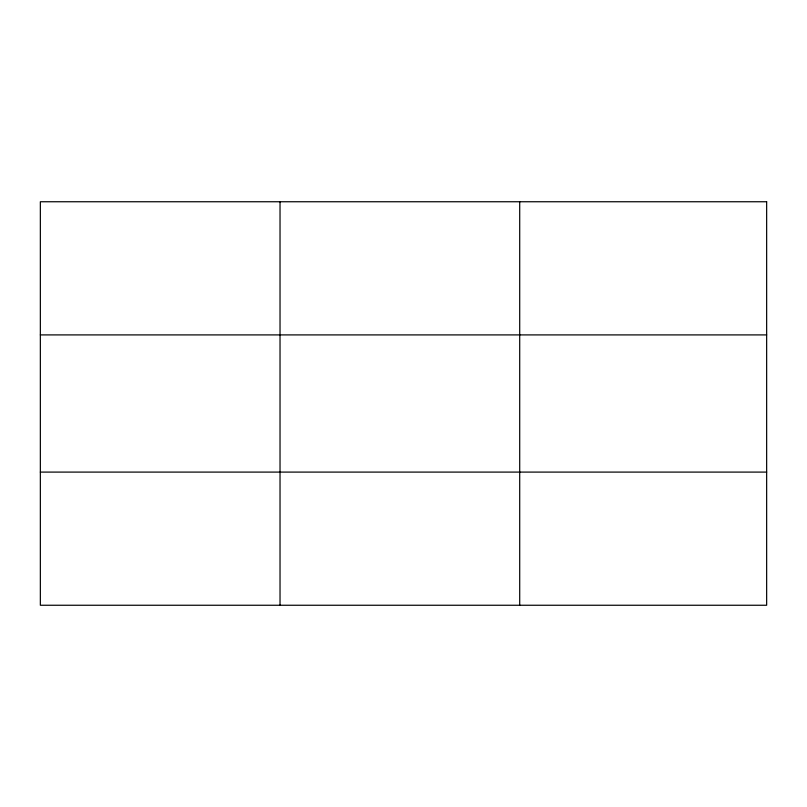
<?xml version="1.0" encoding="UTF-8"?>
<svg xmlns="http://www.w3.org/2000/svg" width="807" height="807" viewBox="0 0 807 807"><rect width="100%" height="100%" fill="white"/><g stroke="black" fill="none" stroke-linecap="round" stroke-linejoin="round"><path stroke-width="1.21" d="M280.029 605.25L280.029 201.75M519.708 605.25L519.708 201.75M40.35 334.905L766.65 334.905M40.35 472.095L766.65 472.095M766.65 201.75L40.35 201.75L40.35 605.25L766.65 605.25L766.65 201.75"/></g></svg>
